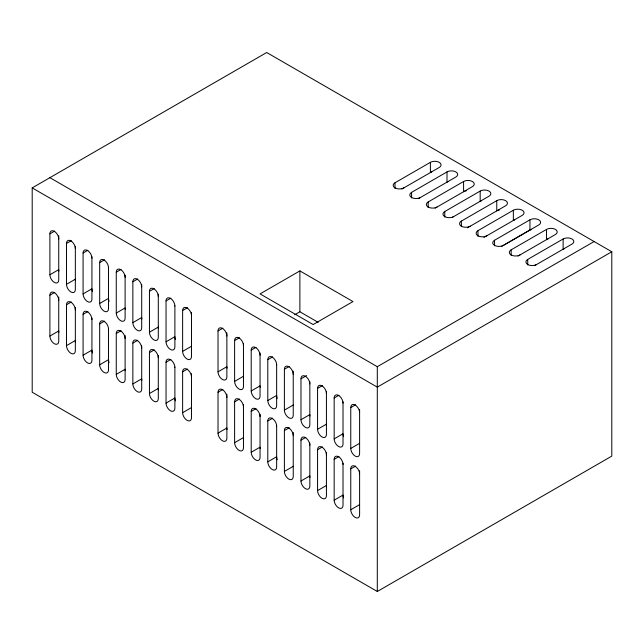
<?xml version="1.0" encoding="UTF-8"?>
<svg xmlns="http://www.w3.org/2000/svg" width="644" height="644" viewBox="0 0 644 644"><rect width="100%" height="100%" fill="white"/><g stroke="black" fill="none" stroke-linecap="round" stroke-linejoin="round"><path stroke-width="0.97" d="M32.2 187.895L266.697 52.51L611.8 251.756L611.8 456.105L377.303 591.49L32.2 392.244L32.2 187.895L377.303 387.133L611.8 251.756M58.749 235.744L58.749 279.85A6.255 3.614 60 0 1 54.321 282.41A6.255 3.614 60 0 1 49.894 274.747L49.894 233.869L54.724 231.083M75.34 246.314L75.34 289.43A6.255 3.614 60 0 1 70.912 291.982A6.255 3.614 60 0 1 66.493 284.318L66.493 243.448L71.315 240.663M91.931 256.892L91.931 299.009A6.255 3.614 60 0 1 87.504 301.561A6.255 3.614 60 0 1 83.084 293.897L83.084 253.028L87.906 250.242M49.894 274.747L58.749 269.635A6.255 3.614 60 0 0 58.894 271.043M108.522 267.469L108.522 308.589A6.255 3.614 60 0 1 104.095 311.141A6.255 3.614 60 0 1 99.675 303.477L99.675 262.607L104.497 259.822M66.493 284.318L75.34 279.214A6.255 3.614 60 0 0 75.493 280.623M58.749 297.045L58.749 341.159A6.255 3.614 60 0 1 54.321 343.711A6.255 3.614 60 0 1 49.894 336.047L49.894 295.177L54.724 292.392M125.113 275.052L125.113 318.168A6.255 3.614 60 0 1 120.686 320.72A6.255 3.614 60 0 1 116.266 313.056L116.266 272.187L121.088 269.401M83.084 293.897L91.931 288.794A6.255 3.614 60 0 0 92.519 291.692M75.34 307.623L75.34 350.738A6.255 3.614 60 0 1 70.912 353.29A6.255 3.614 60 0 1 66.493 345.627L66.493 304.757L71.315 301.972M141.704 284.632L141.704 327.748A6.255 3.614 60 0 1 137.277 330.3A6.255 3.614 60 0 1 132.857 322.636L132.857 281.766L137.679 278.981M99.675 303.477L108.522 298.373A6.255 3.614 60 0 0 109.118 301.271M91.931 318.2L91.931 360.318A6.255 3.614 60 0 1 87.504 362.87A6.255 3.614 60 0 1 83.084 355.206L83.084 314.336L87.906 311.551M49.894 336.047L58.749 330.944A6.255 3.614 60 0 0 58.894 332.352M158.295 294.211L158.295 337.327A6.255 3.614 60 0 1 153.876 339.879A6.255 3.614 60 0 1 149.448 332.215L149.448 291.346L154.27 288.56M116.266 313.056L125.113 307.953A6.255 3.614 60 0 0 125.266 309.362M108.522 328.778L108.522 369.898A6.255 3.614 60 0 1 104.095 372.449A6.255 3.614 60 0 1 99.675 364.786L99.675 323.916L104.497 321.131M66.493 345.627L75.34 340.523A6.255 3.614 60 0 0 75.493 341.932M174.886 305.787L174.886 346.907A6.255 3.614 60 0 1 170.467 349.459A6.255 3.614 60 0 1 166.039 341.795L166.039 300.925L170.869 298.14M132.857 322.636L141.704 317.532A6.255 3.614 60 0 0 141.857 318.941M125.113 335.363L125.113 379.477A6.255 3.614 60 0 1 120.686 382.029A6.255 3.614 60 0 1 116.266 374.365L116.266 333.495L121.088 330.71M83.084 355.206L91.931 350.103A6.255 3.614 60 0 0 92.519 352.993M395.005 188.354L395.005 182.783L430.401 162.344A6.255 3.614 0 0 1 439.248 162.344A6.255 3.614 0 0 1 439.248 167.456L401.912 189.014M191.477 312.372L191.477 356.486A6.255 3.614 60 0 1 187.058 359.038A6.255 3.614 60 0 1 182.63 351.374L182.63 310.505L187.46 307.719M149.448 332.215L158.295 327.112A6.255 3.614 60 0 0 158.448 328.521M141.704 345.941L141.704 389.057A6.255 3.614 60 0 1 137.277 391.608A6.255 3.614 60 0 1 132.857 383.945L132.857 343.075L137.679 340.29M99.675 364.786L108.522 359.682A6.255 3.614 60 0 0 109.118 362.572M411.597 197.933L411.597 192.363L446.992 171.924A6.255 3.614 0 0 1 455.839 171.924A6.255 3.614 0 0 1 455.839 177.036L418.503 198.594M166.039 341.795L174.886 336.691A6.255 3.614 60 0 0 175.482 339.581M158.295 355.52L158.295 398.636A6.255 3.614 60 0 1 153.876 401.188A6.255 3.614 60 0 1 149.448 393.524L149.448 352.654L154.27 349.869M116.266 374.365L125.113 369.254A6.255 3.614 60 0 0 125.266 370.67M299.879 270.907L260.055 293.897L313.153 324.552L352.968 301.561L299.879 270.907L299.879 311.785L318.152 322.33M428.188 207.513L428.188 201.942L463.583 181.503A6.255 3.614 0 0 1 472.43 181.503A6.255 3.614 0 0 1 472.43 186.615L435.094 208.173M182.63 351.374L191.477 346.263M226.873 332.811L226.873 376.917A6.255 3.614 60 0 1 222.454 379.477A6.255 3.614 60 0 1 218.026 371.813L218.026 330.936L222.856 328.15M174.886 367.088L174.886 408.216A6.255 3.614 60 0 1 170.467 410.767A6.255 3.614 60 0 1 166.039 403.104L166.039 362.234L170.869 359.449M132.857 383.945L141.704 378.833A6.255 3.614 60 0 0 141.857 380.242M444.779 217.092L444.779 211.522L480.174 191.083A6.255 3.614 0 0 1 489.021 191.083A6.255 3.614 0 0 1 489.021 196.195L452.547 217.253M243.464 343.381L243.464 386.497A6.255 3.614 60 0 1 239.045 389.057A6.255 3.614 60 0 1 234.617 381.393L234.617 340.515L239.447 337.73M191.477 373.681L191.477 417.795A6.255 3.614 60 0 1 187.058 420.347A6.255 3.614 60 0 1 182.63 412.683L182.63 371.813L187.46 369.028M149.448 393.524L158.295 388.413A6.255 3.614 60 0 0 158.448 389.821M294.686 314.779L299.879 311.785M461.37 226.672L461.37 221.101L496.766 200.662A6.255 3.614 0 0 1 505.612 200.662A6.255 3.614 0 0 1 505.612 205.774L467.415 227.831M260.055 352.96L260.055 396.076A6.255 3.614 60 0 1 255.636 398.636A6.255 3.614 60 0 1 251.208 390.972L251.208 350.094L256.038 347.309M218.026 371.813L226.873 366.702A6.255 3.614 60 0 0 227.026 368.11M166.039 403.104L174.886 397.992A6.255 3.614 60 0 0 175.482 400.89M477.961 236.251L477.961 230.681L513.357 210.242A6.255 3.614 0 0 1 522.204 210.242A6.255 3.614 0 0 1 522.204 215.354L484.006 237.411M276.646 364.536L276.646 405.656A6.255 3.614 60 0 1 272.227 408.207A6.255 3.614 60 0 1 267.799 400.552L267.799 359.674L272.629 356.889M234.617 381.393L243.464 376.281A6.255 3.614 60 0 0 243.617 377.69M182.63 412.683L191.477 407.572M226.873 394.112L226.873 438.226A6.255 3.614 60 0 1 222.454 440.778A6.255 3.614 60 0 1 218.026 433.114L218.026 392.244L222.856 389.459M494.552 240.26L529.948 219.821A6.255 3.614 0 0 1 538.795 219.821A6.255 3.614 0 0 1 538.795 224.933L503.399 245.364A6.255 3.614 0 0 1 494.552 245.364A6.255 3.614 0 0 1 494.552 240.26L494.552 245.831M293.237 371.121L293.237 415.235A6.255 3.614 60 0 1 288.818 417.787A6.255 3.614 60 0 1 284.39 410.123L284.39 369.254L289.22 366.468M251.208 390.972L260.055 385.861A6.255 3.614 60 0 0 260.208 387.269M501.459 246.491L529.948 230.037A6.255 3.614 0 0 1 531.244 229.465M243.464 404.69L243.464 447.805A6.255 3.614 60 0 1 239.045 450.357A6.255 3.614 60 0 1 234.617 442.694L234.617 401.824L239.447 399.038M511.143 255.41L511.143 249.84L546.539 229.401A6.255 3.614 0 0 1 555.386 229.401A6.255 3.614 0 0 1 555.386 234.513L518.05 256.062M309.836 381.699L309.836 424.815A6.255 3.614 60 0 1 305.409 427.366A6.255 3.614 60 0 1 300.981 419.703L300.981 378.833L306.616 375.581M267.799 400.552L276.646 395.44A6.255 3.614 60 0 0 277.242 398.338M260.055 414.269L260.055 457.385A6.255 3.614 60 0 1 255.636 459.937A6.255 3.614 60 0 1 251.208 452.273L251.208 411.403L256.038 408.618M218.026 433.114L226.873 428.01A6.255 3.614 60 0 0 227.026 429.419M527.734 264.99L527.734 259.411L563.13 238.98A6.255 3.614 0 0 1 571.977 238.98A6.255 3.614 0 0 1 571.977 244.092L534.641 265.642M326.428 391.278L326.428 434.394A6.255 3.614 60 0 1 322 436.946A6.255 3.614 60 0 1 317.572 429.282L317.572 388.413L322.403 385.627M284.39 410.123L293.237 405.02M276.646 425.845L276.646 466.964A6.255 3.614 60 0 1 272.227 469.516A6.255 3.614 60 0 1 267.799 461.853L267.799 420.983L272.629 418.198M234.617 442.694L243.464 437.59A6.255 3.614 60 0 0 243.617 438.999M49.894 177.672L377.303 366.702L594.106 241.532M343.019 401.856L343.019 443.974A6.255 3.614 60 0 1 338.591 446.525A6.255 3.614 60 0 1 334.164 438.862L334.164 397.992L338.994 395.207M300.981 419.703L309.836 414.599A6.255 3.614 60 0 0 309.981 416.008M293.237 432.43L293.237 476.544A6.255 3.614 60 0 1 288.818 479.096A6.255 3.614 60 0 1 284.39 471.432L284.39 430.562L289.22 427.777M251.208 452.273L260.055 447.169A6.255 3.614 60 0 0 260.208 448.578M359.61 409.439L359.61 453.553A6.255 3.614 60 0 1 355.182 456.105A6.255 3.614 60 0 1 350.763 448.441L350.763 407.572L355.585 404.786M317.572 429.282L326.428 424.179A6.255 3.614 60 0 0 326.572 425.587M309.836 443.008L309.836 486.123A6.255 3.614 60 0 1 305.409 488.675A6.255 3.614 60 0 1 300.981 481.012L300.981 440.142L305.811 437.356M267.799 461.853L276.646 456.749A6.255 3.614 60 0 0 277.242 459.639M334.164 438.862L343.019 433.758A6.255 3.614 60 0 0 343.606 436.656M326.428 452.587L326.428 495.703A6.255 3.614 60 0 1 322 498.255A6.255 3.614 60 0 1 317.572 490.591L317.572 449.721L322.403 446.936M284.39 471.432L293.237 466.328M350.763 448.441L359.61 443.338M343.019 463.165L343.019 505.282A6.255 3.614 60 0 1 338.591 507.834A6.255 3.614 60 0 1 334.164 500.171L334.164 459.301L338.994 456.516M300.981 481.012L309.836 475.908A6.255 3.614 60 0 0 309.981 477.317M359.61 470.748L359.61 514.862A6.255 3.614 60 0 1 355.182 517.414A6.255 3.614 60 0 1 350.763 509.75L350.763 468.88L355.585 466.095M317.572 490.591L326.428 485.479A6.255 3.614 60 0 0 326.572 486.896M334.164 500.171L343.019 495.059A6.255 3.614 60 0 0 343.606 497.957M350.763 509.75L359.61 504.638M563.13 238.98L563.13 249.196A6.255 3.614 0 0 1 564.426 248.624M546.539 229.401L546.539 239.616A6.255 3.614 0 0 1 547.835 239.045M529.948 219.821L529.948 230.037M513.357 210.242L513.357 220.457A6.255 3.614 0 0 1 514.653 219.886M496.766 200.662L496.766 210.878A6.255 3.614 0 0 1 499.567 209.944M480.174 191.083L480.174 201.298A6.255 3.614 0 0 1 481.471 200.727M463.583 181.503L463.583 191.727A6.255 3.614 0 0 1 466.385 190.785M446.992 171.924L446.992 182.147A6.255 3.614 0 0 1 448.288 181.568M430.401 162.344L430.401 172.568A6.255 3.614 0 0 1 431.697 171.988M377.303 366.702L377.303 591.49M49.894 233.869A6.255 3.614 60 0 1 54.321 231.317A6.255 3.614 60 0 1 58.749 238.98M49.894 295.177A6.255 3.614 60 0 1 54.321 292.626A6.255 3.614 60 0 1 58.749 300.289M66.493 243.448A6.255 3.614 60 0 1 70.912 240.896A6.255 3.614 60 0 1 75.34 248.56M66.493 304.757A6.255 3.614 60 0 1 70.912 302.205A6.255 3.614 60 0 1 75.34 309.869M83.084 253.028A6.255 3.614 60 0 1 87.504 250.476A6.255 3.614 60 0 1 91.931 258.139M83.084 314.336A6.255 3.614 60 0 1 87.504 311.785A6.255 3.614 60 0 1 91.931 319.448M99.675 262.607A6.255 3.614 60 0 1 104.095 260.055A6.255 3.614 60 0 1 108.522 267.719M99.675 323.916A6.255 3.614 60 0 1 104.095 321.364A6.255 3.614 60 0 1 108.522 329.028M116.266 272.187A6.255 3.614 60 0 1 120.686 269.635A6.255 3.614 60 0 1 125.113 277.298M116.266 333.495A6.255 3.614 60 0 1 120.686 330.944A6.255 3.614 60 0 1 125.113 338.607M132.857 281.766A6.255 3.614 60 0 1 137.277 279.214A6.255 3.614 60 0 1 141.704 286.878M132.857 343.075A6.255 3.614 60 0 1 137.277 340.523A6.255 3.614 60 0 1 141.704 348.187M149.448 291.346A6.255 3.614 60 0 1 153.876 288.794A6.255 3.614 60 0 1 158.295 296.457M149.448 352.654A6.255 3.614 60 0 1 153.876 350.094A6.255 3.614 60 0 1 158.295 357.758M166.039 300.925A6.255 3.614 60 0 1 170.467 298.373A6.255 3.614 60 0 1 174.886 306.037M166.039 362.234A6.255 3.614 60 0 1 170.467 359.674A6.255 3.614 60 0 1 174.886 367.338M182.63 310.505A6.255 3.614 60 0 1 187.058 307.953A6.255 3.614 60 0 1 191.477 315.616M182.63 371.813A6.255 3.614 60 0 1 187.058 369.254A6.255 3.614 60 0 1 191.477 376.917M350.763 407.572A6.255 3.614 60 0 1 355.182 405.02A6.255 3.614 60 0 1 359.61 412.683M350.763 468.88A6.255 3.614 60 0 1 355.182 466.328A6.255 3.614 60 0 1 359.61 473.984M334.164 397.992A6.255 3.614 60 0 1 338.591 395.44A6.255 3.614 60 0 1 343.019 403.104M334.164 459.301A6.255 3.614 60 0 1 338.591 456.749A6.255 3.614 60 0 1 343.019 464.413M317.572 388.413A6.255 3.614 60 0 1 322 385.861A6.255 3.614 60 0 1 326.428 393.524M317.572 449.721A6.255 3.614 60 0 1 322 447.169A6.255 3.614 60 0 1 326.428 454.833M300.981 378.833A6.255 3.614 60 0 1 305.409 376.281A6.255 3.614 60 0 1 309.836 383.945M300.981 440.142A6.255 3.614 60 0 1 305.409 437.59A6.255 3.614 60 0 1 309.836 445.254M284.39 369.254A6.255 3.614 60 0 1 288.818 366.702A6.255 3.614 60 0 1 293.237 374.365M284.39 430.562A6.255 3.614 60 0 1 288.818 428.01A6.255 3.614 60 0 1 293.237 435.674M267.799 359.674A6.255 3.614 60 0 1 272.227 357.122A6.255 3.614 60 0 1 276.646 364.786M267.799 420.983A6.255 3.614 60 0 1 272.227 418.431A6.255 3.614 60 0 1 276.646 426.095M251.208 350.094A6.255 3.614 60 0 1 255.636 347.543A6.255 3.614 60 0 1 260.055 355.206M251.208 411.403A6.255 3.614 60 0 1 255.636 408.851A6.255 3.614 60 0 1 260.055 416.515M234.617 340.515A6.255 3.614 60 0 1 239.045 337.963A6.255 3.614 60 0 1 243.464 345.627M234.617 401.824A6.255 3.614 60 0 1 239.045 399.272A6.255 3.614 60 0 1 243.464 406.936M218.026 330.936A6.255 3.614 60 0 1 222.454 328.384A6.255 3.614 60 0 1 226.873 336.047M218.026 392.244A6.255 3.614 60 0 1 222.454 389.692A6.255 3.614 60 0 1 226.873 397.356M536.581 264.523A6.255 3.614 0 0 1 527.734 264.523A6.255 3.614 0 0 1 527.734 259.411M519.99 254.944A6.255 3.614 0 0 1 511.143 254.944A6.255 3.614 0 0 1 511.143 249.84M486.808 235.785A6.255 3.614 0 0 1 477.961 235.785A6.255 3.614 0 0 1 477.961 230.681M470.217 226.205A6.255 3.614 0 0 1 461.37 226.205A6.255 3.614 0 0 1 461.37 221.101M453.626 216.626A6.255 3.614 0 0 1 444.779 216.626A6.255 3.614 0 0 1 444.779 211.522M437.034 207.046A6.255 3.614 0 0 1 428.188 207.046A6.255 3.614 0 0 1 428.188 201.942M420.443 197.467A6.255 3.614 0 0 1 411.597 197.467A6.255 3.614 0 0 1 411.597 192.363M403.852 187.895A6.255 3.614 0 0 1 395.005 187.895A6.255 3.614 0 0 1 395.005 182.783"/></g></svg>
